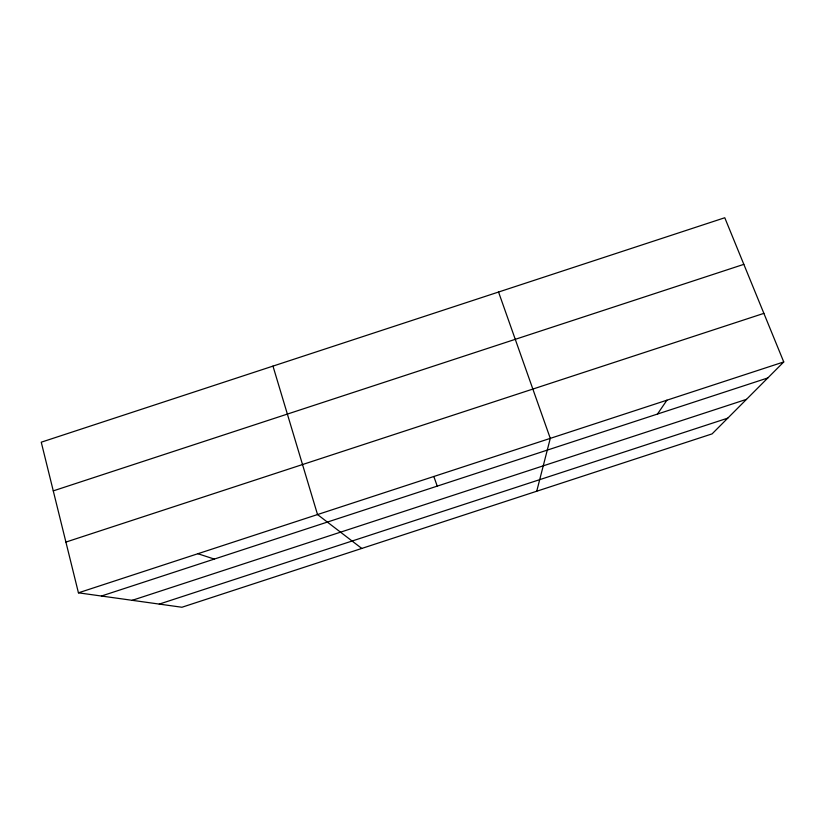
<?xml version="1.0" encoding="UTF-8"?>
<svg xmlns="http://www.w3.org/2000/svg" width="825" height="825" viewBox="0 0 825 825"><rect width="100%" height="100%" fill="white"/><g stroke="black" fill="none" stroke-linecap="round" stroke-linejoin="round"><path stroke-width="1.24" d="M536.735 491.226L550.285 438.374L498.548 292.04M657.473 414.057L666.93 400.187M783.75 361.948L712.088 433.888L181.933 607.252L78.437 592.824L41.25 442.2L724.773 217.748L783.75 361.948L78.437 592.824M53.274 490.875L743.83 264.351M65.907 542.077L763.878 313.366M101.423 596.021L767.817 377.943M132.206 600.322L746.501 399.341M159.266 604.096L727.774 418.141M197.897 553.719L214.314 559.082M361.783 548.439L317.532 514.563L272.972 366.104M433.826 476.489L437.24 486.131"/></g></svg>
